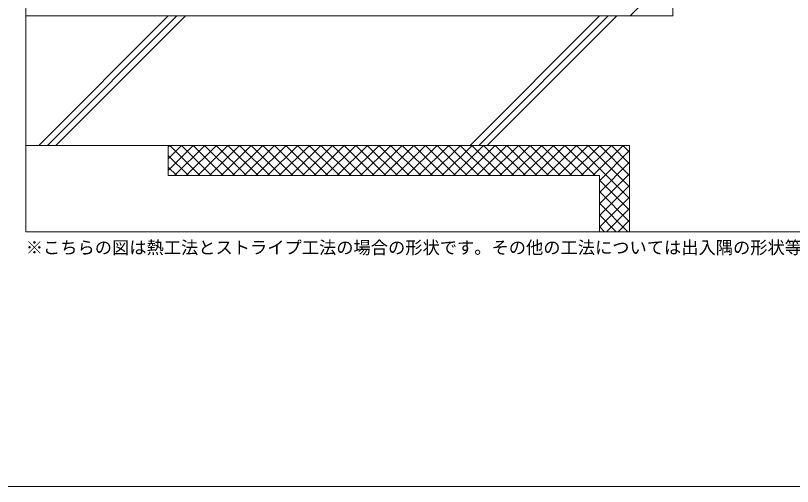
# Model space of a CAD drawing. Units: millimetres, scale not verified. Extents: x -1380 to 1380, y -955 to 955.
# Drawn here: x -912 to -11, y -955 to -410 of the extents above; entities that cross this region are included whole.
import ezdxf
from ezdxf.enums import TextEntityAlignment as Align

# ---------------------------------------------------------------- set-up
doc = ezdxf.new("R2010")
doc.units = ezdxf.units.MM
doc.header["$LTSCALE"] = 3
for name, color, linetype, lineweight in [('0-0_0', 7, 'Continuous', 9), ('0-1_HATCH', 9, 'Continuous', 18), ('0-3_KUTAI', 3, 'Continuous', 18), ('0-5_MOJI', 7, 'Continuous', 18), ('0-A_WAKU', 7, 'Continuous', 18)]:
    doc.layers.add(name, color=color, linetype=linetype, lineweight=lineweight)
doc.styles.add('ＭＳ ゴシック', font='')
doc.styles.get('ＭＳ ゴシック').set_extended_font_data('MS Gothic')

msp = doc.modelspace()

# ---------------------------------------------------------------- linework, layer by layer
at = {"layer": '0-0_0', "lineweight": 18}
msp.add_lwpolyline([(-899.957, -659.969), (900.043, -659.969), (900.043, 540.031), (-899.957, 540.031)], close=True, dxfattribs=at)
at = {"layer": '0-1_HATCH'}
for p, q in [((-884.957, -559.969), (-734.957, -409.969)), ((-874.957, -559.969), (-724.957, -409.969)), ((-864.957, -559.969), (-714.957, -409.969)), ((-384.957, -559.969), (-234.957, -409.969)), ((-374.957, -559.969), (-224.957, -409.969)), ((-364.957, -559.969), (-214.957, -409.969)), ((-734.957, -562.025), (-732.901, -559.969)), ((-734.957, -575.495), (-719.431, -559.969)), ((-734.957, -588.965), (-705.96, -559.969)), ((-698.033, -594.969), (-733.033, -559.969)), ((-727.49, -594.969), (-692.49, -559.969)), ((-684.563, -594.969), (-719.563, -559.969)), ((-714.019, -594.969), (-679.019, -559.969)), ((-671.092, -594.969), (-706.092, -559.969)), ((-700.549, -594.969), (-665.549, -559.969)), ((-657.622, -594.969), (-692.622, -559.969)), ((-687.079, -594.969), (-652.079, -559.969)), ((-644.152, -594.969), (-679.152, -559.969)), ((-673.608, -594.969), (-638.608, -559.969)), ((-630.681, -594.969), (-665.681, -559.969)), ((-660.138, -594.969), (-625.138, -559.969)), ((-617.211, -594.969), (-652.211, -559.969)), ((-646.667, -594.969), (-611.667, -559.969)), ((-603.741, -594.969), (-638.741, -559.969)), ((-633.197, -594.969), (-598.197, -559.969)), ((-590.27, -594.969), (-625.27, -559.969)), ((-619.727, -594.969), (-584.727, -559.969)), ((-576.8, -594.969), (-611.8, -559.969)), ((-606.256, -594.969), (-571.256, -559.969)), ((-563.329, -594.969), (-598.329, -559.969)), ((-592.786, -594.969), (-557.786, -559.969)), ((-549.859, -594.969), (-584.859, -559.969)), ((-579.316, -594.969), (-544.316, -559.969)), ((-536.389, -594.969), (-571.389, -559.969)), ((-565.845, -594.969), (-530.845, -559.969)), ((-522.918, -594.969), (-557.918, -559.969)), ((-552.375, -594.969), (-517.375, -559.969)), ((-509.448, -594.969), (-544.448, -559.969)), ((-538.904, -594.969), (-503.904, -559.969)), ((-495.978, -594.969), (-530.978, -559.969)), ((-525.434, -594.969), (-490.434, -559.969)), ((-482.507, -594.969), (-517.507, -559.969)), ((-511.964, -594.969), (-476.964, -559.969)), ((-469.037, -594.969), (-504.037, -559.969)), ((-498.493, -594.969), (-463.493, -559.969)), ((-455.566, -594.969), (-490.566, -559.969)), ((-485.023, -594.969), (-450.023, -559.969)), ((-442.096, -594.969), (-477.096, -559.969)), ((-471.552, -594.969), (-436.552, -559.969)), ((-428.626, -594.969), (-463.626, -559.969)), ((-458.082, -594.969), (-423.082, -559.969)), ((-415.155, -594.969), (-450.155, -559.969)), ((-444.612, -594.969), (-409.612, -559.969)), ((-401.685, -594.969), (-436.685, -559.969)), ((-431.141, -594.969), (-396.141, -559.969)), ((-388.214, -594.969), (-423.214, -559.969)), ((-417.671, -594.969), (-382.671, -559.969)), ((-374.744, -594.969), (-409.744, -559.969)), ((-404.201, -594.969), (-369.201, -559.969)), ((-361.274, -594.969), (-396.274, -559.969)), ((-390.73, -594.969), (-355.73, -559.969)), ((-347.803, -594.969), (-382.803, -559.969)), ((-377.26, -594.969), (-342.26, -559.969)), ((-334.333, -594.969), (-369.333, -559.969)), ((-363.789, -594.969), (-328.789, -559.969)), ((-320.863, -594.969), (-355.863, -559.969)), ((-350.319, -594.969), (-315.319, -559.969)), ((-307.392, -594.969), (-342.392, -559.969)), ((-336.849, -594.969), (-301.849, -559.969)), ((-293.922, -594.969), (-328.922, -559.969)), ((-323.378, -594.969), (-288.378, -559.969)), ((-280.451, -594.969), (-315.451, -559.969)), ((-309.908, -594.969), (-274.908, -559.969)), ((-266.981, -594.969), (-301.981, -559.969)), ((-296.437, -594.969), (-261.437, -559.969)), ((-253.511, -594.969), (-288.511, -559.969)), ((-282.967, -594.969), (-247.967, -559.969)), ((-240.04, -594.969), (-275.04, -559.969)), ((-269.497, -594.969), (-234.497, -559.969)), ((-199.957, -621.582), (-261.57, -559.969)), ((-256.026, -594.969), (-221.026, -559.969)), ((-199.957, -608.112), (-248.099, -559.969)), ((-242.556, -594.969), (-207.556, -559.969)), ((-234.957, -600.84), (-199.957, -565.84)), ((-199.957, -594.641), (-234.629, -559.969)), ((-199.957, -581.171), (-221.159, -559.969)), ((-199.957, -567.7), (-207.688, -559.969)), ((-711.504, -594.969), (-734.957, -571.516)), ((-724.974, -594.969), (-734.957, -584.986)), ((-234.957, -614.31), (-199.957, -579.31)), ((-234.957, -627.781), (-199.957, -592.781)), ((-199.957, -635.052), (-234.957, -600.052)), ((-234.957, -641.251), (-199.957, -606.251)), ((-199.957, -648.523), (-234.957, -613.523)), ((-234.957, -654.722), (-199.957, -619.722)), ((-201.981, -659.969), (-234.957, -626.993)), ((-226.734, -659.969), (-199.957, -633.192)), ((-215.451, -659.969), (-234.957, -640.464)), ((-213.263, -659.969), (-199.957, -646.662)), ((-228.922, -659.969), (-234.957, -653.934))]:
    msp.add_line(p, q, dxfattribs=at)
at = {"layer": '0-3_KUTAI'}
msp.add_line((-199.454, -409.969), (-149.957, -360.471), dxfattribs=at)
for points in [[(-899.957, -409.969), (-149.957, -409.969), (-149.957, 40.031), (-213.957, 40.031)], [(-899.957, -559.969), (-199.957, -559.969), (-199.957, -659.969)], [(-734.957, -559.969), (-734.957, -594.969), (-234.957, -594.969), (-234.957, -659.969)]]:
    msp.add_lwpolyline(points, dxfattribs=at)
at = {"layer": '0-A_WAKU'}
msp.add_lwpolyline([(-1379.957, -954.969), (1380.043, -954.969), (1380.043, 955.031), (-1379.957, 955.031)], close=True, dxfattribs=at)

# ---------------------------------------------------------------- texts
at = {"layer": '0-5_MOJI', "style": 'ＭＳ ゴシック'}
msp.add_text('※こちらの図は熱工法とストライプ工法の場合の形状です。その他の工法については出入隅の形状等一部が異なります。', height=14.66, dxfattribs=at).set_placement((-899.957, -689.969), align=Align.BOTTOM_LEFT)

doc.saveas('drawing.dxf')
